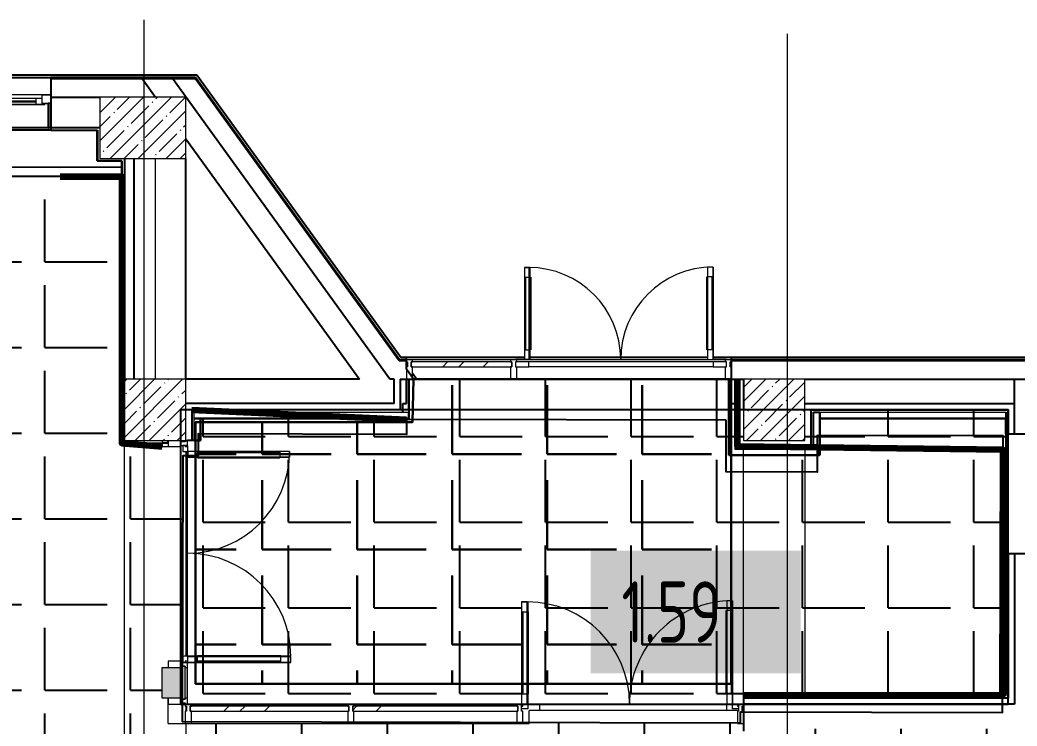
# Model space of a CAD drawing. Header units: millimetres. Extents: x -164500 to 426394, y -23753 to 102118.
# Drawn here: x 109763 to 117896, y 16135 to 21892 of the extents above; entities that cross this region are included whole.
import ezdxf

# ---------------------------------------------------------------- set-up
doc = ezdxf.new("R2010")
doc.units = ezdxf.units.MM
doc.layers.add('1.1) плитка  КР1', color=40, linetype='Continuous')
doc.layers.add('1.1.1) Плитка КР1 Остаток', color=52, linetype='Continuous')
for name, color, linetype, lineweight in [('384 ПК-3', 30, 'Continuous', 120), ('9.2) Решетки Гр-1', 30, 'Continuous', 30), ('A-DETL-GENF', 7, 'Continuous', 9), ('A-FLOR', 7, 'Continuous', 9), ('A-GLAZ', 7, 'Continuous', 9), ('A-GLAZ-1', 7, 'Continuous', 5), ('A-GLAZ-CURT-1', 7, 'Continuous', 5), ('A-GLAZ-CURT-2', 7, 'Continuous', 20), ('A-GLAZ-CWMG', 7, 'Continuous', 9), ('A-GLAZ-CWMG-1', 7, 'Continuous', 20), ('A-WALL', 7, 'Continuous', 5), ('S-COLS-1', 7, 'Continuous', 5), ('Оси', 7, 'Continuous', 9)]:
    doc.layers.add(name, color=color, linetype=linetype, lineweight=lineweight)
doc.layers.add('A-DOOR-1', color=7, linetype='Continuous', lineweight=5, true_color=0xc0c0c0)
doc.styles.add('СПДС', font='ГОСТ тип А.ttf', dxfattribs={"width": 0.9})

# ---------------------------------------------------------------- blocks, each defined once
blk = doc.blocks.new('120_Окно_СКБ_1Ст - 120_Окно_СКБ_1Ст 900х2500_h_ с форточкой-22876038-Объем проектирования 1 этажа')
at = {"layer": 'A-GLAZ'}
for p, q in [((-450, -127), (-450, -57)), ((-450, -57), (-380, -57)), ((-380, -57), (-380, -127)), ((380, -127), (380, -57)), ((380, -57), (450, -57)), ((450, -57), (450, -127)), ((-380, -127), (-450, -127)), ((-380, -127), (-400, -127)), ((-400, -127), (-400, -137)), ((-400, -137), (400, -137)), ((400, -137), (-400, -137)), ((380, -87), (-380, -87)), ((-380, -87), (-380, -127)), ((-330, -137), (-330, -87)), ((330, -137), (330, -87)), ((380, -127), (380, -87)), ((450, -127), (380, -127)), ((400, -127), (380, -127)), ((400, -137), (400, -127))]:
    blk.add_line(p, q, dxfattribs=at)
at = {"layer": 'A-GLAZ-1'}
for p, q in [((450, -57), (-450, -57)), ((-430, -127), (-400, -127)), ((-330, -107), (330, -107)), ((330, -117), (-330, -117)), ((400, -127), (430, -127))]:
    blk.add_line(p, q, dxfattribs=at)
blk = doc.blocks.new('Системная панель - Стекло - 40мм-24261323-Объем проектирования 1 этажа')
at = {"layer": 'A-GLAZ-CURT-1'}
h = blk.add_hatch(dxfattribs=at)
h.set_pattern_fill('FP_94', color=256, style=0, pattern_type=2)
h.set_pattern_definition([(45, (-113500.45, -19040), (-565.6854, 565.6854), [400, -1200]), (45, (-113900.45, -19240), (-565.6854, 565.6854), [1200, -400]), (45, (-113100.45, -19440), (-565.6854, 565.6854), [400, -1200])])
h.paths.add_polyline_path([(410, -40), (410, 0), (-410, 0), (-410, -40), (400, -40)])
at = {"layer": 'A-GLAZ-CURT-2'}
for p, q in [((410, 0), (-410, 0)), ((-410, 0), (-410, -40)), ((410, -40), (410, 0)), ((-410, -40), (410, -40))]:
    blk.add_line(p, q, dxfattribs=at)
blk = doc.blocks.new('Прямоугольный импост - Импост структурный с накладкой - 160мм-V76-Объем проектирования 1 этажа')
at = {"layer": 'A-GLAZ-CWMG'}
for p, q in [((113700.4, 19257), (112900.4, 19257)), ((113700.4, 19100), (112936, 19100))]:
    blk.add_line(p, q, dxfattribs=at)
blk = doc.blocks.new('Прямоугольный импост - Импост структурный с накладкой - 160мм-22852563-Объем проектирования 1 этажа')
at = {"layer": 'A-GLAZ-CWMG-1'}
for p, q in [((-50, 40), (-50, 140)), ((-50, 140), (0, 140)), ((0, 140), (0, 40)), ((-50, -17), (-50, 0)), ((-10, 40), (-10, 0)), ((0, 40), (-10, 40)), ((-10, 0), (0, 0)), ((0, 0), (0, -17)), ((0, -17), (-50, -17))]:
    blk.add_line(p, q, dxfattribs=at)
blk = doc.blocks.new('Дверь_Витражная_СКБ_2Ст - ВН-5-31911725-Объем проектирования 1 этажа')
at = {"layer": 'A-DETL-GENF'}
for p, q in [((-788, 770), (-743, 770)), ((-788, 770), (-788, 20)), ((-743, 770), (-788, 770)), ((-788, 770), (-788, 20)), ((-743, 770), (-743, 20)), ((-743, 20), (-743, 770)), ((752, 774), (707, 774)), ((707, 774), (707, 20)), ((752, 774), (707, 774)), ((707, 774), (707, 20)), ((752, 774), (752, 20)), ((752, 20), (752, 774)), ((-788, 690), (-743, 690)), ((-778, 690), (-778, 100)), ((-734, 690), (-734, 100)), ((698, 694), (698, 100)), ((752, 694), (707, 694)), ((742, 694), (742, 100)), ((-788, 100), (-743, 100)), ((752, 100), (707, 100)), ((-860, 20), (-860, 17)), ((-752, 20), (-860, 20)), ((-752, 20), (-860, 20)), ((-860, 20), (-860, 17)), ((-743, 20), (-788, 20)), ((-788, 20), (-743, 20)), ((-752, 17), (-752, 20)), ((-752, 17), (-752, 20)), ((707, 20), (752, 20)), ((707, 20), (752, 20)), ((752, 17), (752, 20)), ((752, 20), (860, 20)), ((752, 20), (752, 17)), ((860, 20), (752, 20)), ((860, 20), (860, 17)), ((860, 17), (860, 20))]:
    blk.add_line(p, q, dxfattribs=at)
at = {"layer": 'A-DOOR-1'}
for p, q in [((-752, 770), (-752, 20)), ((752, 774), (752, 20)), ((-752, 0), (-860, 0)), ((-860, 0), (-860, -40)), ((-752, -40), (-752, 0)), ((860, 0), (752, 0)), ((752, 0), (752, -40)), ((860, -40), (860, 0)), ((-860, -40), (-752, -40)), ((752, -40), (860, -40))]:
    blk.add_line(p, q, dxfattribs=at)
for centre, radius, start, end in [((-752, 20), 750, 360, 90), ((752, 20), 754, 90, 180)]:
    blk.add_arc(centre, radius, start, end, dxfattribs=at)
blk = doc.blocks.new('Прямоугольный импост - Импост структурный с накладкой - 160мм-24260934-Объем проектирования 1 этажа')
at = {"layer": 'A-GLAZ-CWMG'}
for p, q in [((115450.4, 19257), (113750.4, 19257)), ((115352.4, 19240), (113848.4, 19240)), ((115352.4, 19200), (113848.4, 19200)), ((115450.4, 19100), (113750.4, 19100))]:
    blk.add_line(p, q, dxfattribs=at)
blk = doc.blocks.new('Прямоугольный импост - Импост структурный с накладкой - 160мм-18693360-Объем проектирования 1 этажа')
at = {"layer": 'A-GLAZ-CWMG-1'}
for p, q in [((-25, 40), (-25, 140)), ((-25, 140), (25, 140)), ((25, 140), (25, 40)), ((-15, 40), (-25, 40)), ((-25, -17), (-25, 0)), ((-25, 0), (-15, 0)), ((-15, 0), (-15, 40)), ((25, 0), (25, -17)), ((25, -17), (-25, -17))]:
    blk.add_line(p, q, dxfattribs=at)
blk = doc.blocks.new('Прямоугольный импост - Импост структурный с накладкой - 160мм Темный-V77-Объем проектирования 1 этажа')
at = {"layer": 'A-GLAZ-CWMG-1'}
for p, q in [((-50, 0), (-50, 17)), ((-50, 17), (0, 17)), ((-40, 0), (-50, 0)), ((-40, -40), (-40, 0)), ((0, 0), (-10, 0)), ((-10, 0), (-10, -40)), ((0, 17), (0, 0)), ((-50, -140), (-50, -40)), ((-50, -40), (-40, -40)), ((-10, -40), (0, -40)), ((0, -40), (0, -140)), ((0, -140), (-50, -140))]:
    blk.add_line(p, q, dxfattribs=at)
blk = doc.blocks.new('Дверь_Витражная_остекление_ - ВВ-14 остекление-32472302-Объем проектирования 1 этажа')
at = {"layer": 'A-DETL-GENF'}
for p, q in [((-790, -20), (-835, -20)), ((-835, -860), (-835, -20)), ((-790, -20), (-835, -20)), ((-835, -20), (-835, -860)), ((-790, -860), (-790, -20)), ((-790, -860), (-790, -20)), ((840, -850), (840, -20)), ((840, -20), (840, -850)), ((885, -850), (885, -20)), ((885, -850), (885, -20)), ((-835, -100), (-790, -100)), ((-825, -780), (-825, -100)), ((-781, -780), (-781, -100)), ((831, -770), (831, -100)), ((885, -100), (840, -100)), ((875, -770), (875, -100)), ((-835, -780), (-790, -780)), ((885, -770), (840, -770)), ((-835, -860), (-790, -860)), ((-835, -860), (-790, -860)), ((885, -850), (840, -850)), ((840, -850), (885, -850))]:
    blk.add_line(p, q, dxfattribs=at)
at = {"layer": 'A-DOOR-1'}
for p, q in [((-885, 20), (-835, 20)), ((-885, -20), (-885, 20)), ((-835, 20), (-835, -20)), ((835, 20), (885, 20)), ((835, -20), (835, 20)), ((885, 20), (885, -20)), ((-835, -20), (-885, -20)), ((-835, -860), (-835, -20)), ((835, -850), (835, -20)), ((885, -20), (835, -20))]:
    blk.add_line(p, q, dxfattribs=at)
for centre, radius, start, end in [((-835, -20), 840, 270, 0), ((835, -20), 830, 180, 270)]:
    blk.add_arc(centre, radius, start, end, dxfattribs=at)
blk = doc.blocks.new('Прямоугольный импост - Импост структурный с накладкой - 160мм Темный-V78-Объем проектирования 1 этажа')
at = {"layer": 'A-GLAZ-CWMG-1'}
for p, q in [((-25, 0), (-25, 17)), ((-25, 17), (25, 17)), ((-15, 0), (-25, 0)), ((-15, -40), (-15, 0)), ((25, 0), (15, 0)), ((15, 0), (15, -40)), ((25, 17), (25, 0)), ((-25, -140), (-25, -40)), ((-25, -40), (-15, -40)), ((15, -40), (25, -40)), ((25, -40), (25, -140)), ((25, -140), (-25, -140))]:
    blk.add_line(p, q, dxfattribs=at)
blk = doc.blocks.new('BSC_Колонна _Прямоугольная - 500х500-21690934-Объем проектирования 1 этажа')
at = {"layer": 'S-COLS-1'}
h = blk.add_hatch(dxfattribs=at)
h.set_pattern_fill('FP_96', color=256, style=0, pattern_type=2)
h.set_pattern_definition([(45, (-110800, -18850), (-114.04925, 114.04925), []), (45, (-110685.95, -18850), (-114.04925, 114.04925), [201.613, -40.323, 6.706, -33.617])])
h.paths.add_polyline_path([(0, -250), (250, -249.7), (250, 250), (-250, 250), (-250, -250), (-233.1, -250)])
for p, q in [((250, 250), (-250, 250)), ((-250, 250), (-250, -250)), ((250, -250), (250, 250)), ((-250, -250), (250, -250))]:
    blk.add_line(p, q, dxfattribs=at)
blk = doc.blocks.new('Системная панель - Стекло - 40мм-32472403-Объем проектирования 1 этажа')
at = {"layer": 'A-GLAZ-CURT-1'}
h = blk.add_hatch(dxfattribs=at)
h.set_pattern_fill('FP_116', color=256, style=0, pattern_type=2)
h.set_pattern_definition([(225, (113286.2, 16233), (565.6854, -565.6854), [400, -1200]), (225, (113686.2, 16433), (565.6854, -565.6854), [1200, -400]), (225, (112886.2, 16633), (565.6854, -565.6854), [400, -1200])])
h.paths.add_polyline_path([(674.2, 40), (-674.2, 40), (-674.2, 0), (674.2, 0)])
at = {"layer": 'A-GLAZ-CURT-2'}
for p, q in [((674.2, 40), (-674.2, 40)), ((-674.2, 40), (-674.2, 0)), ((-674.2, 0), (674.2, 0)), ((674.2, 0), (674.2, 40))]:
    blk.add_line(p, q, dxfattribs=at)
blk = doc.blocks.new('Прямоугольный импост - Импост структурный с накладкой - 160мм Темный-32472298-Объем проектирования 1 этажа')
at = {"layer": 'A-GLAZ-CWMG'}
for p, q in [((112422, 16450), (113750.4, 16450)), ((112422, 16293), (113750.4, 16293))]:
    blk.add_line(p, q, dxfattribs=at)
blk = doc.blocks.new('Прямоугольный импост - Импост структурный с накладкой - 160мм Темный-V75-Объем проектирования 1 этажа')
at = {"layer": 'A-GLAZ-CWMG-1'}
for p, q in [((-25, 0), (-25, 17)), ((-25, 17), (25, 17)), ((-15, 0), (-25, 0)), ((-15, -40), (-15, 0)), ((25, 0), (15, 0)), ((15, 0), (15, -40)), ((25, 17), (25, 0)), ((-25, -140), (-25, -40)), ((-25, -40), (-15, -40)), ((15, -40), (25, -40)), ((25, -40), (25, -140)), ((25, -140), (-25, -140))]:
    blk.add_line(p, q, dxfattribs=at)
blk = doc.blocks.new('BSC_Колонна _Прямоугольная - 500х500-V132-Объем проектирования 1 этажа')
at = {"layer": 'S-COLS-1'}
h = blk.add_hatch(dxfattribs=at)
h.set_pattern_fill('FP_133', color=256, style=0, pattern_type=2)
h.set_pattern_definition([(45, (-115850.45, -18850), (-114.04925, 114.04925), []), (45, (-115736.4, -18850), (-114.04925, 114.04925), [201.613, -40.323, 6.706, -33.617])])
h.paths.add_polyline_path([(-125.9, -250), (250, -250), (249.6, 250), (-250, 250), (-250, -250), (-202, -250)])
for p, q in [((250, 250), (-250, 250)), ((-250, 250), (-250, -250)), ((250, -250), (250, 250)), ((-250, -250), (250, -250))]:
    blk.add_line(p, q, dxfattribs=at)
blk = doc.blocks.new('Прямоугольный импост - Импост структурный с накладкой - 160мм Темный-32356295-Объем проектирования 1 этажа')
at = {"layer": 'A-GLAZ-CWMG-1'}
for p, q in [((-50, 40), (-50, 140)), ((-50, 140), (0, 140)), ((0, 140), (0, 40)), ((-40, 40), (-50, 40)), ((-50, -17), (-50, 0)), ((-50, 0), (-40, 0)), ((-40, 0), (-40, 40)), ((-10, 40), (-10, 0)), ((0, 40), (-10, 40)), ((-10, 0), (0, 0)), ((0, 0), (0, -17)), ((0, -17), (-50, -17))]:
    blk.add_line(p, q, dxfattribs=at)
blk = doc.blocks.new('Дверь_Витражная_остекление_ - ВВ-15 остекление-32355915-Объем проектирования 1 этажа')
at = {"layer": 'A-DETL-GENF'}
for p, q in [((-835, 850), (-790, 850)), ((-835, 850), (-835, 20)), ((-790, 850), (-835, 850)), ((-835, 850), (-835, 20)), ((-790, 850), (-790, 20)), ((-790, 20), (-790, 850)), ((885, 860), (840, 860)), ((840, 860), (840, 20)), ((885, 860), (840, 860)), ((840, 860), (840, 20)), ((885, 860), (885, 20)), ((885, 20), (885, 860)), ((-835, 770), (-790, 770)), ((-825, 770), (-825, 100)), ((-781, 770), (-781, 100)), ((831, 780), (831, 100)), ((885, 780), (840, 780)), ((875, 780), (875, 100)), ((-835, 100), (-790, 100)), ((885, 100), (840, 100)), ((-790, 20), (-835, 20)), ((-835, 20), (-790, 20))]:
    blk.add_line(p, q, dxfattribs=at)
at = {"layer": 'A-DOOR-1'}
for p, q in [((-835, 850), (-835, 20)), ((835, 860), (835, 20)), ((-835, 20), (-885, 20)), ((-885, 20), (-885, -20)), ((-835, -20), (-835, 20)), ((885, 20), (835, 20)), ((835, 20), (835, -20)), ((885, -20), (885, 20)), ((-885, -20), (-835, -20)), ((835, -20), (885, -20))]:
    blk.add_line(p, q, dxfattribs=at)
for centre, radius, start, end in [((-835, 20), 830, 360, 90), ((835, 20), 840, 90, 180)]:
    blk.add_arc(centre, radius, start, end, dxfattribs=at)
blk = doc.blocks.new('Прямоугольный импост - Импост структурный с накладкой - 160мм-32356289-Объем проектирования 1 этажа')
at = {"layer": 'A-GLAZ-CWMG-1'}
for p, q in [((-25, 140), (25, 140)), ((25, 140), (25, 40)), ((-15, 40), (-25, 40)), ((-25, 0), (-15, 0)), ((-15, 0), (-15, 40)), ((15, 40), (15, 0)), ((25, 40), (15, 40)), ((15, 0), (25, 0)), ((25, 0), (25, -17)), ((-25, -17), (-25, -3)), ((25, -17), (-25, -17))]:
    blk.add_line(p, q, dxfattribs=at)
blk = doc.blocks.new('Системная панель - Стекло - 40мм-32356190-Объем проектирования 1 этажа')
at = {"layer": 'A-GLAZ-CURT-1'}
h = blk.add_hatch(dxfattribs=at)
h.set_pattern_fill('FP_164', color=256, style=0, pattern_type=2)
h.set_pattern_definition([(135, (16425, -111247), (-565.6854, -565.6854), [400, -1200]), (135, (16625, -111647), (-565.6854, -565.6854), [1200, -400]), (135, (16825, -110847), (-565.6854, -565.6854), [400, -1200])])
h.paths.add_polyline_path([(135, 0), (-135, 0), (-135, -40), (135, -40), (135, -5)])
at = {"layer": 'A-GLAZ-CURT-2'}
for p, q in [((135, 0), (-135, 0)), ((-135, 0), (-135, -40)), ((135, -40), (135, 0)), ((-135, -40), (135, -40))]:
    blk.add_line(p, q, dxfattribs=at)
blk = doc.blocks.new('Прямоугольный импост - Импост структурный с накладкой - 190мм-32819534-Объем проектирования 1 этажа')
at = {"layer": 'A-GLAZ-CWMG'}
for points in [[(110907, 16500), (111007, 16500), (111007, 16750), (110857, 16750), (110857, 16500)], [(111050, 16500), (111064, 16500), (111064, 16750), (111047, 16750), (111047, 16500)]]:
    blk.add_hatch(color=256, dxfattribs=at).paths.add_polyline_path(points)
for p, q in [((110857, 16750), (110907, 16750)), ((110857, 16500), (110857, 16750)), ((111064, 16500), (111064, 16750)), ((110907, 16500), (110857, 16500))]:
    blk.add_line(p, q, dxfattribs=at)
blk = doc.blocks.new('Прямоугольный импост - Импост структурный с накладкой - 160мм Темный-32356291-Объем проектирования 1 этажа')
at = {"layer": 'A-GLAZ-CWMG-1'}
for p, q in [((-25, 40), (-25, 140)), ((-25, 140), (25, 140)), ((25, 140), (25, 40)), ((-15, 40), (-25, 40)), ((-25, -17), (-25, 0)), ((-25, 0), (-15, 0)), ((-15, 0), (-15, 40)), ((15, 40), (15, 0)), ((25, 40), (15, 40)), ((15, 0), (25, 0)), ((25, 0), (25, -17)), ((25, -17), (-25, -17))]:
    blk.add_line(p, q, dxfattribs=at)
blk = doc.blocks.new('Прямоугольный импост - Импост структурный с накладкой - 160мм-22960065-Объем проектирования 1 этажа')
at = {"layer": 'A-GLAZ-CWMG-1'}
for p, q in [((0, 140), (-50, 140)), ((-50, 140), (-50, 40)), ((0, 40), (0, 140)), ((-50, 40), (-40, 40)), ((-40, 0), (-50, 0)), ((-50, 0), (-50, -17)), ((-40, 40), (-40, 0)), ((-10, 0), (-10, 40)), ((-10, 40), (0, 40)), ((0, 0), (-10, 0)), ((0, -17), (0, 0)), ((-50, -17), (0, -17))]:
    blk.add_line(p, q, dxfattribs=at)
blk = doc.blocks.new('BSC_Колонна _Прямоугольная - 700х500-V183-Объем проектирования 1 этажа')
at = {"layer": 'S-COLS-1'}
h = blk.add_hatch(dxfattribs=at)
h.set_pattern_fill('FP_172', color=256, style=0, pattern_type=2)
h.set_pattern_definition([(45, (-110700, -21150), (-114.04925, 114.04925), []), (45, (-110585.95, -21150), (-114.04925, 114.04925), [201.613, -40.323, 6.706, -33.617])])
h.paths.add_polyline_path([(-350, -250), (350, -250), (350, 250), (-350, 250), (-350, 0)])
for p, q in [((350, 250), (-350, 250)), ((-350, 250), (-350, -250)), ((350, -250), (350, 250)), ((-350, -250), (350, -250))]:
    blk.add_line(p, q, dxfattribs=at)
blk = doc.blocks.new('Системная панель - Стекло - 40мм-32472267-Объем проектирования 1 этажа')
at = {"layer": 'A-GLAZ-CURT-1'}
h = blk.add_hatch(dxfattribs=at)
h.set_pattern_fill('FP_189', color=256, style=0, pattern_type=2)
h.set_pattern_definition([(225, (111934.5, 16233), (565.6854, -565.6854), [400, -1200]), (225, (112334.5, 16433), (565.6854, -565.6854), [1200, -400]), (225, (111534.5, 16633), (565.6854, -565.6854), [400, -1200])])
h.paths.add_polyline_path([(647.5, 40), (-647.5, 40), (-647.5, 0), (647.5, 1.8)])
at = {"layer": 'A-GLAZ-CURT-2'}
for p, q in [((647.5, 40), (-647.5, 40)), ((-647.5, 40), (-647.5, 0)), ((-647.5, 0), (647.5, 0)), ((647.5, 0), (647.5, 40))]:
    blk.add_line(p, q, dxfattribs=at)
blk = doc.blocks.new('Прямоугольный импост - Импост структурный с накладкой - 160мм Темный-32472263-Объем проектирования 1 этажа')
at = {"layer": 'A-GLAZ-CWMG'}
for p, q in [((111097, 16450), (112372, 16450)), ((111097, 16293), (112372, 16293))]:
    blk.add_line(p, q, dxfattribs=at)
blk = doc.blocks.new('Прямоугольный импост - Импост структурный с накладкой - 190мм-32819424-Объем проектирования 1 этажа')
at = {"layer": 'A-GLAZ-CWMG-1'}
for p, q in [((0, 190), (-50, 190)), ((-50, 190), (-50, 40)), ((-50, 40), (-40, 40)), ((-40, 0), (-50, 0)), ((-50, 0), (-50, -17)), ((-40, 40), (-40, 0)), ((-10, 0), (-10, 40)), ((-10, 40), (0, 40)), ((0, 0), (-10, 0)), ((-50, -17), (0, -17)), ((0, -17), (0, -3))]:
    blk.add_line(p, q, dxfattribs=at)
blk = doc.blocks.new('Прямоугольный импост - Импост структурный с накладкой - 160мм Темный-31239248-Объем проектирования 1 этажа')
at = {"layer": 'A-GLAZ-CWMG-1'}
for p, q in [((0, 17), (-50, 17)), ((-50, 17), (-50, 0)), ((-50, 0), (-40, 0)), ((-40, 0), (-40, -40)), ((-10, -40), (-10, 0)), ((-10, 0), (0, 0)), ((0, 0), (0, 17)), ((-40, -40), (-50, -40)), ((-50, -40), (-50, -140)), ((0, -40), (-10, -40)), ((0, -140), (0, -40)), ((-50, -140), (0, -140))]:
    blk.add_line(p, q, dxfattribs=at)
blk = doc.blocks.new('Зашивка приборов отопления1 - Зашивка приборов отопления-33268338-Объем проектирования 1 этажа')
at = {"layer": 'A-WALL'}
for p, q in [((109930, 21150), (109070, 21150)), ((108490, 20829), (110530, 20829)), ((110530, 20829), (108490, 20829)), ((108490, 20754), (110530, 20754))]:
    blk.add_line(p, q, dxfattribs=at)

msp = doc.modelspace()

# ---------------------------------------------------------------- hatches: boundary and pattern name
at = {"layer": '1.1) плитка  КР1'}
h = msp.add_hatch(dxfattribs=at)
h.set_pattern_fill('ANGLE', color=256, scale=100)
h.set_pattern_definition([(0, (100885.7, 20617.94), (0, 698.5), [508, -190.5]), (90, (100885.7, 20617.94), (-698.5, 4e-14), [508, -190.5])])
h.paths.add_polyline_path([(108554.702, 20616.938), (108554.702, 20617.938), (108534.702, 20617.938), (108194.702, 20617.938), (108193.702, 20617.938), (108193.702, 20616.938), (101235.702, 20616.938), (100885.702, 20616.938), (100885.702, 17614.938), (101483.702, 17614.938), (101483.702, 16113.938), (115665.15, 16113.938), (115665.15, 16156.938), (115615.15, 16156.938), (115615.15, 16161.121), (113865.15, 16165.229), (113865.15, 16156.938), (113815.15, 16156.938), (112486.702, 16156.938), (112436.702, 16156.938), (111161.702, 16156.938), (111111.702, 16156.938), (111111.702, 16171.692), (111086.245, 16171.752), (111086.602, 16323.938), (111071.702, 16323.938), (111071.702, 16313.938), (110971.702, 16313.938), (110971.702, 16363.938), (110921.702, 16363.938), (110921.702, 16613.938), (110971.702, 16613.938), (110971.702, 16663.938), (111071.702, 16663.938), (111071.702, 16653.938), (111087.377, 16653.938), (111091.331, 18338.246), (111131.702, 18338.151), (111131.702, 18373.938), (111215.415, 18373.938), (111215.624, 18462.938), (111128.702, 18462.938), (111128.702, 18413.938), (111111.702, 18413.938), (111111.702, 18423.938), (111071.702, 18423.938), (111071.702, 18413.938), (110921.702, 18413.938), (110921.702, 18442.938), (110592.702, 18442.938), (110592.702, 19033.438), (110593.628, 20616.938)])
h.paths.add_polyline_path([(101462.702, 13263.938), (117874.702, 13263.938), (117874.702, 16113.938), (101462.702, 16113.938)])
at = {"layer": '1.1.1) Плитка КР1 Остаток'}
h = msp.add_hatch(dxfattribs=at)
h.set_pattern_fill('ANGLE', color=256, scale=100)
h.set_pattern_definition([(0, (205553.1, 26879), (0, 698.5), [508, -190.5]), (90, (205553.1, 26879), (-698.5, 4e-14), [508, -190.5])])
h.paths.add_polyline_path([(117803.702, 18643.938), (117804.702, 18643.938), (117804.702, 18518.938), (117824.702, 18518.938), (117824.702, 18713.938), (116165.15, 18713.938), (116165.15, 18463.938), (115665.15, 18463.938), (115665.15, 18713.938), (112936.15, 18713.938), (112936.15, 18642.938), (111235.702, 18642.938), (111235.702, 18462.938), (111128.702, 18462.938), (111128.702, 18413.938), (111111.702, 18413.938), (111111.702, 18423.938), (111071.702, 18423.938), (111071.702, 18413.938), (111071.702, 16653.938), (111111.702, 16653.938), (111111.702, 16663.938), (111128.702, 16663.938), (111128.702, 16613.938), (111128.702, 16363.938), (111128.702, 16313.938), (111161.702, 16313.938), (112436.702, 16313.938), (112486.702, 16313.938), (113815.15, 16313.938), (113865.15, 16313.938), (115665.15, 16313.938), (115665.15, 16363.938), (115665.15, 16385.938), (116704.202, 16385.938), (117803.702, 16385.938)])
h.paths.add_polyline_path([(112936.15, 18963.938), (112936.15, 18713.938), (115665.15, 18713.938), (115665.15, 18963.938)])
at = {"layer": '9.2) Решетки Гр-1', "lineweight": 30}
h = msp.add_hatch(dxfattribs=at)
h.set_pattern_fill('ANGLE', color=256, scale=111)
h.set_pattern_definition([(0, (205553.1, 26879), (0, 775.335), [563.88, -211.455]), (90, (205553.1, 26879), (-775.335, 5e-14), [563.88, -211.455])])
h.paths.add_polyline_path([(115565.15, 18938.938), (115565.15, 16480.949), (111195.132, 16480.949), (111195.132, 18613.905), (112964.879, 18613.905), (112973.539, 18963.938), (115565.15, 18963.938)])

# ---------------------------------------------------------------- linework, layer by layer
for p, q in [((96634.702, 21443.938), (111206.65, 21443.938)), ((109114.701, 21421.938), (110014.701, 21421.938)), ((111195.412, 21421.938), (110014.701, 21421.938)), ((110014.701, 21421.938), (110014.701, 21413.938)), ((110014.701, 21416.938), (111199.029, 21416.938)), ((110014.701, 21413.938), (110014.701, 20993.938)), ((110014.701, 21413.938), (111191.325, 21413.938)), ((110759.346, 21413.938), (110867.857, 21263.938)), ((112778.532, 18963.938), (111006.191, 21413.938)), ((112855.155, 19113.938), (111191.325, 21413.938)), ((112856.687, 19116.938), (111192.857, 21416.938)), ((112859.241, 19121.938), (111195.412, 21421.938)), ((111206.65, 21443.938), (112870.479, 19143.938)), ((110014.701, 21263.938), (110414.702, 21263.938)), ((109993.701, 21211.938), (109993.701, 21013.938)), ((109994.701, 21211.938), (109993.701, 21211.938)), ((109994.701, 21211.938), (109994.701, 21013.938)), ((110014.701, 21211.938), (109994.701, 21211.938)), ((110014.701, 20993.938), (109114.701, 20993.938)), ((109993.701, 21013.938), (109135.701, 21013.938)), ((109993.701, 21013.938), (109994.701, 21013.938)), ((110414.702, 21013.938), (109994.701, 21013.938)), ((110014.701, 20993.938), (110014.701, 20992.938)), ((110014.701, 20993.938), (110394.702, 20993.938)), ((110014.701, 20992.938), (110393.702, 20992.938)), ((110393.702, 20742.938), (110393.702, 20993.938)), ((110394.702, 20993.938), (110394.702, 20743.938)), ((111114.702, 20922.711), (112531.686, 18963.938)), ((110393.702, 20742.938), (110593.702, 20742.938)), ((110594.702, 20743.938), (110394.702, 20743.938)), ((110593.702, 20742.938), (110593.702, 19033.938)), ((110594.702, 18973.938), (110594.702, 20743.938)), ((110614.702, 20763.938), (110614.702, 18963.938)), ((110694.702, 18963.938), (110694.702, 20763.938)), ((111114.702, 18963.938), (111114.702, 20763.938)), ((108554.702, 20617.938), (110593.702, 20617.938)), ((110593.702, 20616.938), (108554.702, 20616.938)), ((112915.15, 19116.938), (112856.687, 19116.938)), ((112915.15, 19121.938), (112859.241, 19121.938)), ((112870.479, 19143.938), (113877.15, 19143.938)), ((112915.15, 19121.938), (112915.15, 19143.938)), ((112915.15, 19113.938), (112915.15, 19121.938)), ((113922.15, 19143.938), (115372.15, 19143.938)), ((115417.15, 19143.938), (124736.765, 19143.938)), ((115565.15, 19143.938), (115565.15, 19121.938)), ((118274.702, 19121.938), (115565.15, 19121.938)), ((115565.15, 19121.938), (115565.15, 19113.938)), ((118269.702, 19116.938), (115565.15, 19116.938)), ((110592.702, 19033.438), (110592.702, 18442.938)), ((110593.702, 19033.438), (110592.702, 19033.438)), ((110593.702, 19033.938), (110594.702, 19033.938)), ((110593.702, 18983.938), (110593.702, 19033.438)), ((112915.15, 19113.938), (112855.155, 19113.938)), ((112915.15, 19044.652), (112915.15, 19113.938)), ((112915.15, 19082.187), (112925.15, 19068.363)), ((112973.539, 18963.938), (112915.15, 19044.652)), ((115565.15, 19113.938), (115565.15, 18763.938)), ((118266.702, 19113.938), (115565.15, 19113.938)), ((110594.702, 18973.938), (110593.702, 18973.938)), ((110613.702, 18463.938), (110613.702, 18973.938)), ((110613.702, 18973.938), (110614.702, 18973.938)), ((112531.686, 18963.938), (111114.702, 18963.938)), ((112815.15, 18963.938), (112778.532, 18963.938)), ((112815.15, 18763.938), (112815.15, 18963.938)), ((112865.15, 18963.938), (112865.15, 18763.938)), ((112865.15, 18963.938), (112967.368, 18963.938)), ((112915.15, 18763.938), (112915.15, 18963.938)), ((112936.15, 18963.938), (112936.15, 18642.938)), ((112965.15, 19013.069), (113000.692, 18963.938)), ((115544.15, 18342.938), (115544.15, 18963.938)), ((115545.15, 18963.938), (115545.15, 18343.938)), ((115565.15, 18963.938), (115665.15, 18963.938)), ((115615.15, 18963.938), (115615.15, 18413.938)), ((116165.15, 18963.938), (118274.702, 18963.938)), ((117874.702, 18518.938), (117874.702, 18963.938)), ((112815.15, 18763.938), (111114.702, 18763.938)), ((111164.702, 18713.938), (111164.702, 18463.938)), ((112865.15, 18713.938), (111164.702, 18713.938)), ((112865.15, 18763.938), (112865.15, 18713.938)), ((112885.15, 18713.938), (112865.15, 18713.938)), ((112885.15, 18763.938), (112915.15, 18763.938)), ((112885.15, 18713.938), (112885.15, 18763.938)), ((112885.15, 18693.938), (112885.15, 18713.938)), ((115565.15, 18763.938), (115595.15, 18763.938)), ((115595.15, 18763.938), (115615.15, 18763.938)), ((116165.15, 18763.938), (117874.702, 18763.938)), ((116215.15, 18713.938), (117824.702, 18713.938)), ((116215.15, 18713.938), (116215.15, 18413.938)), ((117824.702, 18713.938), (117824.702, 18518.938)), ((111184.702, 18685.975), (111184.702, 18693.938)), ((111184.702, 18643.938), (112935.15, 18643.938)), ((111234.702, 18642.938), (111184.702, 18642.938)), ((111234.702, 18463.938), (111234.702, 18642.938)), ((112936.15, 18642.938), (111235.702, 18642.938)), ((111235.702, 18642.938), (111235.702, 18462.938)), ((112935.15, 18643.938), (112935.15, 18693.938)), ((116235.15, 18693.938), (116285.15, 18693.938)), ((116235.15, 18393.938), (116235.15, 18693.938)), ((116286.15, 18693.938), (116286.15, 18342.938)), ((117804.702, 18643.938), (116286.15, 18643.938)), ((116286.15, 18642.938), (117803.702, 18642.938)), ((117803.702, 18642.938), (117803.702, 16385.938)), ((117804.702, 18693.938), (117804.702, 18643.938)), ((117804.702, 18518.938), (117804.702, 18643.938)), ((110971.702, 18443.938), (110971.702, 18463.938)), ((111114.702, 18463.938), (111128.702, 18463.938)), ((111129.702, 18462.938), (111129.702, 18463.938)), ((111184.702, 18463.938), (111234.702, 18463.938)), ((117804.702, 18518.938), (117824.702, 18518.938)), ((117824.702, 18518.938), (118094.702, 18518.938)), ((110592.702, 18442.938), (110921.702, 18442.938)), ((110593.702, 18443.938), (110593.702, 18442.938)), ((110921.702, 18443.938), (110971.702, 18443.938)), ((110921.702, 18442.938), (110921.702, 18443.938)), ((111235.702, 18462.938), (111129.702, 18462.938)), ((116215.15, 18413.938), (115615.15, 18413.938)), ((115665.101, 18393.938), (115665.15, 18393.938)), ((116285.15, 18343.938), (116285.15, 18393.938)), ((116286.15, 18342.938), (115544.15, 18342.938)), ((115545.15, 18343.938), (116285.15, 18343.938)), ((117824.702, 17538.938), (117804.702, 17538.938)), ((118094.702, 17538.938), (117824.702, 17538.938)), ((117824.702, 17538.938), (117824.702, 16363.938)), ((117874.702, 17538.938), (117874.702, 16313.938)), ((116704.202, 16385.938), (115665.15, 16385.938)), ((116704.202, 16384.938), (115665.15, 16384.938)), ((115665.15, 16383.938), (115665.15, 16363.938)), ((115665.15, 16363.938), (115665.15, 16093.938)), ((117824.702, 16363.938), (115665.15, 16363.938)), ((116704.202, 16385.938), (116704.202, 16384.938)), ((116704.202, 16385.938), (117803.702, 16385.938)), ((116704.202, 16384.938), (116704.202, 16383.938)), ((117803.702, 16384.938), (116704.202, 16384.938)), ((117803.702, 16384.938), (117803.702, 16385.938)), ((117803.702, 16383.938), (117803.702, 16384.938)), ((117804.702, 16383.938), (117803.702, 16383.938)), ((117874.702, 16313.938), (115665.15, 16313.938))]:
    msp.add_line(p, q)
at = {"flags": 128}
msp.add_lwpolyline([(115524.473, 18628.341), (112916.48, 18634.463), (112916.196, 18513.463), (111215.752, 18517.455), (111215.33, 18337.955), (111091.331, 18338.246), (111086.245, 16171.752), (115629.681, 16161.087), (115639.681, 16161.063), (115639.89, 16250.063), (117778.436, 16245.043), (117783.734, 18502.037), (116266.186, 18505.599), (116265.482, 18205.6), (115523.484, 18207.342)], close=True, dxfattribs=at)
at = {"layer": '1.1.1) Плитка КР1 Остаток'}
for points in [[(115665.15, 18713.938), (112936.15, 18713.938), (112936.15, 18963.938), (115665.15, 18963.938)], [(111071.702, 16313.938), (117824.702, 16313.938), (117824.702, 18713.938), (111071.702, 18713.938)]]:
    msp.add_lwpolyline(points, close=True, dxfattribs=at)
at = {"layer": '384 ПК-3'}
for points in [[(110089.667, 20616.938), (110593.702, 20616.938), (110592.702, 18442.938), (110921.702, 18413.938)], [(115665.15, 16385.938), (117778.766, 16385.938), (117783.462, 18386.402), (115615.15, 18413.938), (115615.15, 18963.938)], [(111164.702, 18713.938), (112916.48, 18634.463)]]:
    msp.add_lwpolyline(points, dxfattribs=at)
at = {"layer": '9.2) Решетки Гр-1', "lineweight": 30}
msp.add_lwpolyline([(115565.15, 18938.938), (115565.15, 16480.949), (111195.132, 16480.949), (111195.132, 18613.905), (112964.879, 18613.905), (112973.539, 18963.938), (115565.15, 18963.938)], close=True, dxfattribs=at)
at = {"layer": 'A-FLOR'}
for p, q in [((110864.702, 20763.938), (110864.702, 18963.938)), ((110594.702, 19033.938), (110594.702, 18983.938)), ((110594.702, 18983.938), (110593.702, 18983.938)), ((110593.702, 18983.938), (110593.702, 18443.938)), ((112935.15, 18963.938), (112963.665, 18963.938)), ((112935.15, 18693.938), (112935.15, 18963.938)), ((112967.368, 18963.938), (115515.15, 18963.938)), ((115595.15, 18763.938), (115595.15, 18393.938)), ((111184.702, 18693.938), (112935.15, 18693.938)), ((111184.702, 18463.938), (111184.702, 18685.975)), ((116285.15, 18393.938), (116285.15, 18693.938)), ((116285.15, 18693.938), (117804.702, 18693.938)), ((111071.702, 18463.938), (111111.702, 18463.938)), ((111128.702, 18423.938), (111128.702, 18463.938)), ((111128.702, 18463.938), (111184.702, 18463.938)), ((117804.702, 18518.938), (117804.702, 16383.938)), ((110593.702, 18443.938), (110921.702, 18443.938)), ((110614.702, 13863.938), (110614.702, 18443.938)), ((115595.15, 18393.938), (115665.101, 18393.938)), ((115665.15, 16383.938), (115665.15, 18393.938)), ((115665.15, 18393.938), (116285.15, 18393.938)), ((116165.15, 18393.938), (116165.15, 16383.938)), ((111114.702, 18373.938), (111114.702, 16703.938)), ((111114.702, 18373.938), (111114.702, 16703.938)), ((111128.702, 16703.938), (111128.702, 18373.938)), ((111091.702, 16663.938), (110971.702, 16663.938)), ((110971.702, 16663.938), (110971.702, 16613.938)), ((111128.702, 16313.938), (111128.702, 16653.938)), ((110971.702, 16156.938), (110971.702, 16363.938)), ((117803.702, 16383.938), (115665.15, 16383.938)), ((111114.702, 16296.938), (111114.702, 16256.938)), ((113855.15, 16313.938), (111128.702, 16313.938)), ((114003.15, 16313.938), (113905.15, 16313.938)), ((114003.15, 16261.938), (114003.15, 16313.938)), ((115575.15, 16313.938), (115527.15, 16313.938)), ((115527.15, 16313.938), (115527.15, 16261.938)), ((115664.922, 16313.938), (115625.15, 16313.938)), ((115615.15, 16261.938), (113915.15, 16261.938)), ((113915.15, 16156.938), (113915.15, 16261.938)), ((115615.15, 16261.938), (115615.15, 16156.938)), ((110971.702, 16156.938), (113865.15, 16156.938)), ((111114.702, 16156.938), (111114.702, 13863.938)), ((113865.15, 16156.938), (113915.15, 16156.938))]:
    msp.add_line(p, q, dxfattribs=at)
at = {"layer": 'Оси'}
for points in [[(110774.702, -2042.321), (110774.702, 2957.679), (110774.702, 16892.225), (110774.702, 21892.225)], [(116024.702, -2042.321), (116024.702, 2957.679), (116024.702, 16779.035), (116024.702, 21779.035)]]:
    msp.add_lwpolyline(points, dxfattribs=at)

# ---------------------------------------------------------------- block references
at = {"color": 3}
msp.add_blockref('120_Окно_СКБ_1Ст - 120_Окно_СКБ_1Ст 900х2500_h_ с форточкой-22876038-Объем проектирования 1 этажа', (109564.701, 21338.938), dxfattribs=at)
for name, p in [('BSC_Колонна _Прямоугольная - 700х500-V183-Объем проектирования 1 этажа', (110764.702, 21013.938)), ('Зашивка приборов отопления1 - Зашивка приборов отопления-33268338-Объем проектирования 1 этажа', (64.702, -136.062)), ('Дверь_Витражная_СКБ_2Ст - ВН-5-31911725-Объем проектирования 1 этажа', (114665.15, 19103.938)), ('Прямоугольный импост - Импост структурный с накладкой - 160мм-V76-Объем проектирования 1 этажа', (64.702, -136.062)), ('Прямоугольный импост - Импост структурный с накладкой - 160мм-24260934-Объем проектирования 1 этажа', (64.702, -136.062)), ('Системная панель - Стекло - 40мм-24261323-Объем проектирования 1 этажа', (113365.15, 19103.938)), ('BSC_Колонна _Прямоугольная - 500х500-21690934-Объем проектирования 1 этажа', (110864.702, 18713.938)), ('BSC_Колонна _Прямоугольная - 500х500-V132-Объем проектирования 1 этажа', (115915.15, 18713.938)), ('Прямоугольный импост - Импост структурный с накладкой - 190мм-32819534-Объем проектирования 1 этажа', (64.702, -136.062)), ('Прямоугольный импост - Импост структурный с накладкой - 160мм Темный-32472263-Объем проектирования 1 этажа', (64.702, -136.062)), ('Прямоугольный импост - Импост структурный с накладкой - 160мм Темный-32472298-Объем проектирования 1 этажа', (64.702, -136.062)), ('Прямоугольный импост - Импост структурный с накладкой - 160мм Темный-31239248-Объем проектирования 1 этажа', (115665.15, 16296.938))]:
    msp.add_blockref(name, p)
for name, p, rotation in [('Прямоугольный импост - Импост структурный с накладкой - 160мм-22960065-Объем проектирования 1 этажа', (112915.15, 19103.938), 180), ('Прямоугольный импост - Импост структурный с накладкой - 190мм-32819424-Объем проектирования 1 этажа', (111111.702, 18463.938), 90), ('Дверь_Витражная_остекление_ - ВВ-15 остекление-32355915-Объем проектирования 1 этажа', (111111.702, 17538.938), 270), ('Дверь_Витражная_остекление_ - ВВ-14 остекление-32472302-Объем проектирования 1 этажа', (114740.15, 16296.938), 180), ('Системная панель - Стекло - 40мм-32356190-Объем проектирования 1 этажа', (111111.702, 16488.938), 270), ('Системная панель - Стекло - 40мм-32472267-Объем проектирования 1 этажа', (111799.202, 16296.938), 180), ('Системная панель - Стекло - 40мм-32472403-Объем проектирования 1 этажа', (113150.926, 16296.938), 180)]:
    msp.add_blockref(name, p, dxfattribs=dict(rotation=rotation))
at = {"extrusion": (0, 0, -1)}
for name, p, rotation in [('Прямоугольный импост - Импост структурный с накладкой - 160мм-18693360-Объем проектирования 1 этажа', (-113790.15, 19103.938), 180), ('Прямоугольный импост - Импост структурный с накладкой - 160мм-22852563-Объем проектирования 1 этажа', (-115565.15, 19103.938), 180), ('Прямоугольный импост - Импост структурный с накладкой - 160мм-32356289-Объем проектирования 1 этажа', (-111111.702, 18438.938), 270), ('Прямоугольный импост - Импост структурный с накладкой - 160мм Темный-32356291-Объем проектирования 1 этажа', (-111111.702, 16638.938), 270), ('Прямоугольный импост - Импост структурный с накладкой - 160мм Темный-32356295-Объем проектирования 1 этажа', (-111111.702, 16313.938), 270)]:
    msp.add_blockref(name, p, dxfattribs=dict(at, rotation=rotation))
for name, p in [('Прямоугольный импост - Импост структурный с накладкой - 160мм Темный-V77-Объем проектирования 1 этажа', (-111111.702, 16296.938)), ('Прямоугольный импост - Импост структурный с накладкой - 160мм Темный-V75-Объем проектирования 1 этажа', (-112461.702, 16296.938)), ('Прямоугольный импост - Импост структурный с накладкой - 160мм Темный-V75-Объем проектирования 1 этажа', (-113840.15, 16296.938)), ('Прямоугольный импост - Импост структурный с накладкой - 160мм Темный-V78-Объем проектирования 1 этажа', (-115640.15, 16296.938))]:
    msp.add_blockref(name, p, dxfattribs=at)

# ---------------------------------------------------------------- texts
at = {"insert": (114668.844, 17314.951), "char_height": 500, "width": 1212.1515, "attachment_point": 1, "style": 'СПДС', "bg_fill": 1, "box_fill_scale": 1.5, "bg_fill_color": 7, "bg_fill_true_color": 16777215, "bg_fill_transparency": 0}
msp.add_mtext('1.59', dxfattribs=at)

doc.saveas('drawing.dxf')
